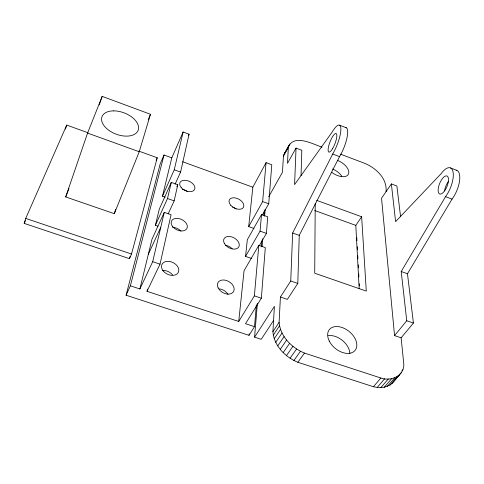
<?xml version="1.0" encoding="UTF-8"?>
<svg xmlns="http://www.w3.org/2000/svg" width="484" height="484" viewBox="0 0 484 484"><rect width="100%" height="100%" fill="white"/><g stroke="black" fill="none" stroke-linecap="round" stroke-linejoin="round"><path stroke-width="0.73" d="M315.223 203.589L314.721 273.224L366.279 291.096L361.645 216.772L316.657 200.358M301.054 175.65L301.816 150.276L296.039 148.104L294.587 184.592L332.212 131.999A18.979 4.997 -68.7 0 1 340.869 128.871A18.979 4.997 -68.7 0 1 332.671 154.039L292.651 233.016L290.739 280.992L280.411 297.025L287.363 299.378L297.805 283.412L299.251 235.357L339.544 156.634A18.949 5.155 -68.7 0 0 347.082 137.395A18.949 5.155 -68.7 0 0 345.376 127.661M456.255 170.193A18.434 7.69 -67.7 0 1 459.516 181.197A18.434 7.69 -67.7 0 1 452.032 199.112L407.467 273.738L413.421 323.046L401.127 337.832L403.765 363.684C404.775 375.729 390.884 381.767 380.841 378.004L304.484 353.084C291.834 347.869 280.29 336.513 279.105 322.32L280.411 297.025M321.969 147.166C313.517 144.365 293.57 133.354 288.343 147.293L287.472 163.356L296.039 148.104M399.748 374.61L392.246 383.231L389.983 385.052L384.223 387.279L377.224 387.442L373.436 386.728L297.854 362.274C285.294 357.131 273.938 345.745 272.909 331.667L274.404 306.36L254.578 337.142L261.233 339.314L273.508 320.547M288.9 145.515L284.017 154.335L283.455 156.132L282.462 172.28L268.687 196.806M256.363 304.829L254.53 326.658L245.515 323.693L261.354 298.217L265.311 247.584L258.813 245.315L244.063 270.683L238.727 321.461L147.009 291.308L147.523 289.111M259.285 245.636L266.424 233.373L267.719 216.772L261.511 214.563L247.318 239.695L245.563 256.399L251.771 258.541M262.431 214.926L268.735 203.776L271.784 164.766L266.067 162.654L252.836 187.205L248.697 226.597L253.979 228.46M254.578 337.142L257.385 303.347M262.116 246.277L262.733 238.769M264.603 216.239L265.165 209.481M261.239 246.87L261.747 240.851M263.895 215.253L264.276 210.74M238.727 321.461L254.378 295.869L258.813 245.315M245.563 256.399L260.059 231.128L261.511 214.563M248.697 226.597L262.649 201.592L266.067 162.654M165.207 197.169L162.455 196.202L171.79 157.838L164.016 155.019L160.174 163.967L126.094 295.222L249.018 335.327L249.157 333.827M147.009 291.308L160.023 264.149L171.07 214.708L164.276 212.337L151.988 239.247L139.894 288.966L130.371 285.838L126.094 295.222M168.172 213.855L174.167 200.866L177.779 184.713L171.294 182.401L159.351 208.973L155.382 225.29L157.972 226.179M175.081 184.216L180.599 172.074L189.062 134.207L183.115 132.011L171.79 157.838M139.894 288.966L152.696 261.687L164.276 212.337M155.382 225.29L167.512 198.525L171.294 182.401M162.455 196.202L174.252 169.793L183.115 132.011M130.371 285.838L164.016 155.019M87.937 132.737L66.725 125.078L25.719 218.429L24.2 223.39L129.47 258.668L131.521 254.015L157.233 157.76L138.847 151.123M129.47 258.668L130.051 256.49M139.235 151.74L150.457 114.278L102.172 96.37L87.574 133.088L65.703 196.946L114.309 213.686L139.235 151.74L87.574 133.088M114.309 213.686L115.646 209.372M65.437 129.119L66.725 125.078M99.244 104.871L102.172 96.37M65.703 196.946L68.976 188.597M148.237 119.844L150.457 114.278M156.151 160.313L157.233 157.76M24.2 223.39L25.404 220.637M188.464 135.562L189.062 134.207M176.848 186.745L177.779 184.713M148.328 254.288L160.779 227.244M284.017 154.335L289.874 143.96M283.455 156.132L288.343 147.293M401.127 337.832L394.557 335.612L406.748 320.759L401.212 271.518L445.54 196.661A18.465 7.544 -67.8 0 0 453.066 172.014A18.465 7.544 -67.8 0 0 441.087 173.696L395.603 221.63L391.362 183.914L396.874 185.989L400.54 216.36M249.018 335.327L254.53 326.658M272.909 331.667L279.105 322.32M273.297 335.146L279.522 325.799M274.24 338.727L280.502 329.386M275.735 342.339L282.039 333.01M359.158 288.597L355.813 225.387L361.645 216.772M277.749 345.909L284.096 336.592M391.362 183.914L381.537 198.271L394.557 335.612M280.248 349.351L286.637 340.052M283.176 352.6L289.613 343.319M286.474 355.577L292.959 346.32M290.073 358.221L296.607 348.988M293.891 360.471L300.479 351.257M297.854 362.274L304.484 353.084M392.246 383.231L401.526 372.377M373.436 386.728L380.841 378.004M377.224 387.442L384.659 378.742M380.847 387.63L388.307 378.948M384.223 387.279L391.707 378.621M387.291 386.413L394.787 377.768M401.871 370.847L402.803 369.77M389.983 385.052L397.485 376.425M284.997 152.775L285.911 151.897M25.719 218.429L131.521 254.015M152.696 261.687L160.023 264.149M254.378 295.869L261.354 298.217M290.739 280.992L297.805 283.412M406.748 320.759L413.421 323.046M167.512 198.525L174.167 200.866M260.059 231.128L266.424 233.373M292.651 233.016L299.251 235.357M401.212 271.518L407.467 273.738M174.252 169.793L180.599 172.074M262.649 201.592L268.735 203.776M182.565 161.741L252.836 187.205M314.757 210.522L355.813 225.387M340.349 154.118L365.093 163.477C376.231 168.329 387.194 178.336 386.075 191.61M332.671 154.039L339.544 156.634M445.54 196.661L452.032 199.112M339.538 125.174L346.29 127.776M450.507 167.936L456.896 170.398M356.787 237.686L356.95 240.705M357.271 246.743L357.434 249.768M357.755 255.806L357.918 258.825M358.239 264.869L358.402 267.888M358.723 273.926L358.886 276.951M359.249 283.745L359.37 286.008M232.562 207.019A7.895 4.991 28 0 1 236.107 208.985M225.399 245.273A8.361 5.596 29 0 1 232.199 248.812M162.63 270.508A9.008 6.492 25.7 0 1 172.582 274.918M219.482 288.881A8.9 6.322 30.5 0 1 227.994 294.363M172.679 227.389A8.476 5.729 25.1 0 1 180.931 231.092M182.262 189.304A7.998 5.094 24.8 0 1 187.266 191.404M337.808 160.476A12.699 6.843 31.1 0 1 348.419 174.222A12.699 6.843 31.1 0 1 331.836 172.401M332.581 169.019A12.584 6.909 31.2 0 1 341.813 176.212M328.146 335.672A16.365 10.999 39.3 0 1 349.89 353.508M444.681 190.23A9.704 4.047 -67.7 0 1 448.438 181.403M113.504 110.866L110.624 111.078A19.33 11.374 20.6 0 0 110.062 131.14A19.33 11.374 20.6 0 0 138.503 129.047A19.33 11.374 20.6 0 0 113.504 110.866M230.801 205.325A7.968 4.955 28 0 0 243.428 207.364A7.968 4.955 28 0 0 235.103 197.889A7.968 4.955 28 0 0 230.801 205.325M163.199 270.925A9.111 6.467 25.7 0 0 178.118 272.752A9.111 6.467 25.7 0 0 169.152 261.396A9.111 6.467 25.7 0 0 163.199 270.925M224.316 243.355A8.446 5.566 28.9 0 0 237.892 247.983A8.446 5.566 28.9 0 0 232.108 237.015A8.446 5.566 28.9 0 0 224.316 243.355M172.776 226.76A8.561 5.705 25.2 0 0 186.727 228.787A8.561 5.705 25.2 0 0 178.239 218.459A8.561 5.705 25.2 0 0 172.776 226.76M218.181 287.938A8.996 6.298 30.4 0 0 232.647 292.693A8.996 6.298 30.4 0 0 226.548 280.52A8.996 6.298 30.4 0 0 218.181 287.938M181.252 187.683A8.077 5.064 24.9 0 0 194.35 189.861A8.077 5.064 24.9 0 0 186.298 180.405A8.077 5.064 24.9 0 0 181.252 187.683M329.271 341.075A16.553 10.95 39 0 0 354.518 351.027A16.553 10.95 39 0 0 342.944 327.813A16.553 10.95 39 0 0 329.271 341.075M444.554 190.938A9.716 3.969 -67.8 0 0 447.077 176.019A9.716 3.969 -67.8 0 0 438.335 187.98A9.716 3.969 -67.8 0 0 444.554 190.938M332.647 148.528A9.989 2.632 -68.7 0 0 336.168 133.542A9.989 2.632 -68.7 0 0 328.6 146.38A9.989 2.632 -68.7 0 0 332.647 148.528"/></g></svg>
